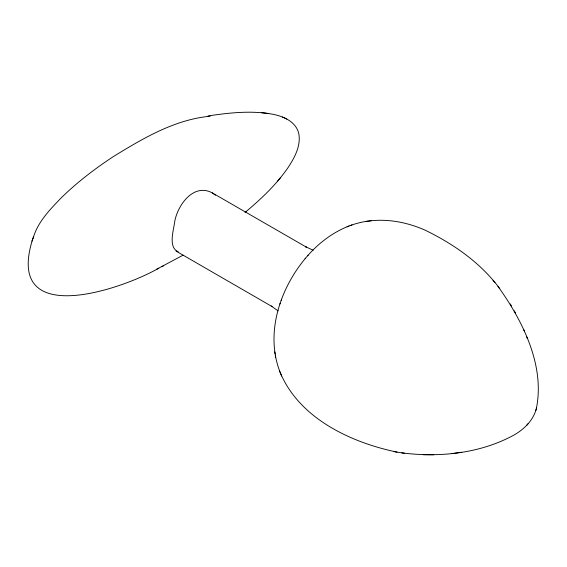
<?xml version="1.0" encoding="UTF-8"?>
<svg xmlns="http://www.w3.org/2000/svg" width="567" height="567" viewBox="0 0 567 567"><rect width="100%" height="100%" fill="white"/><g stroke="black" fill="none" stroke-linecap="round" stroke-linejoin="round"><path stroke-width="0.85" d="M32.751 238.856C3.955 329.179 120.154 290.29 158.774 268.205M536.226 409.147C545.404 365.708 522.561 320.582 497.946 286.349M33.028 238.636C37.436 222.172 50.009 209.535 61.484 197.578C77.268 182.22 94.824 168.775 113.209 156.69C142.934 138.376 174.721 119.538 210.166 116.221M305.521 258.212C279.659 289.177 264.697 334.133 280.438 373.107M401.805 452.87C439.85 457.689 480.561 453.508 514.531 434.747C524.206 429.07 532.895 420.572 536.098 409.551M535.787 410.551L536.602 407.957M31.972 241.223L33.538 236.51M279.921 304.04L280.176 303.324M281.225 300.29L281.445 299.674M245.369 212.186C261.139 198.982 276.32 184.679 288.015 167.648C294.549 157.697 301.105 145.854 298.774 133.521C295.946 121.444 282.968 116.051 271.905 114.095C250.742 110.374 229.075 112.798 208.004 115.951M277.71 181.05L280.467 177.719M307.626 255.788C323.169 237.991 344.424 224.178 368.189 221.123M305.096 258.708L308.115 255.207M526.452 425.541L527.296 424.619M527.586 424.307L528.288 423.535M245.001 212.476L246.305 211.413M183.113 255.15L156.761 269.212M161.864 266.646L163.721 265.717M347.004 226.8L348.882 226.098M350.08 225.638L352.022 224.915M368.876 221.038C388.019 218.522 407.638 222.441 425.186 230.188C453.763 244.093 480.674 262.84 499.768 288.617M451.892 453.565L461.744 452.239M365.786 221.442L371.328 220.705M433.84 454.769L423.209 454.734M268.758 113.52L261.316 112.656M178.251 251.798C167.747 247.361 173.821 229.791 174.764 221.25C177.854 204.85 193.652 182.857 212.306 192.886L306.343 247.12L305.478 246.666L313.161 250.238M279.517 370.868C298.242 417.964 350.349 442.409 397.056 452.119M394.093 451.658L404.682 453.309M286.789 119.013L282.458 117.029M176.061 251.089L272.032 306.549L271.21 306.031L278.142 310.893M212.306 192.886L215.375 195.261M493.049 280.275L494.92 282.607M510.265 303.955L511.689 306.386M514.255 310.808L515.609 313.14M523.589 329.37L524.56 331.716M526.467 336.373L527.374 338.563M280.708 373.745L281.65 376.034M274.768 351.923L275.094 353.9M275.3 355.169L275.64 357.21"/></g></svg>
